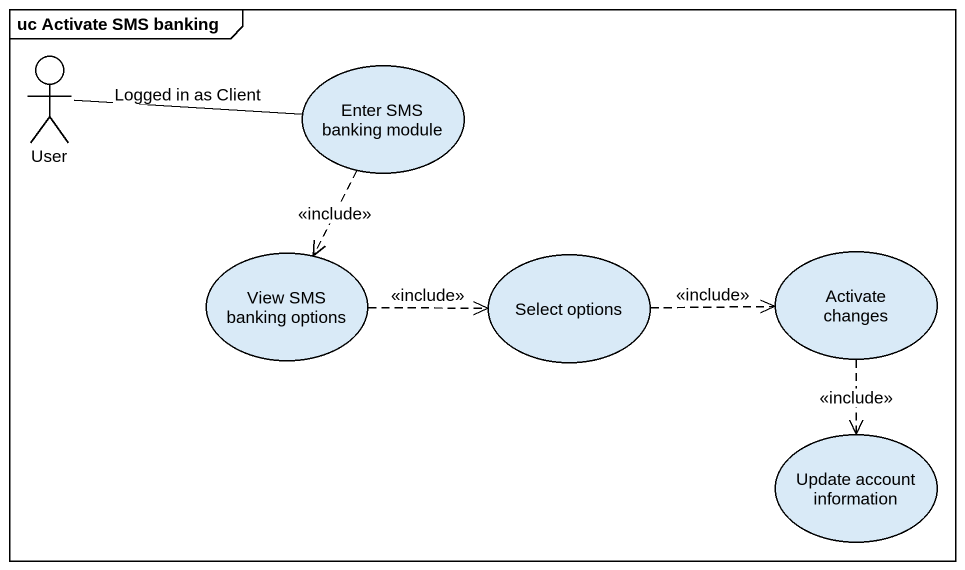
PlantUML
@startuml
mainframe uc Activate SMS banking
actor User
usecase "Enter SMS banking module" as Enter_SMS_banking_module
usecase "View SMS banking options" as View_SMS_banking_options
usecase "Select options" as Select_options
usecase "Activate changes" as Activate_changes
usecase "Update account information" as Update_account_information
User -right- Enter_SMS_banking_module : Logged in as Client
Enter_SMS_banking_module ..> View_SMS_banking_options : <<include>>
View_SMS_banking_options .right.> Select_options : <<include>>
Select_options .right.> Activate_changes : <<include>>
Activate_changes ..> Update_account_information : <<include>>
@enduml
